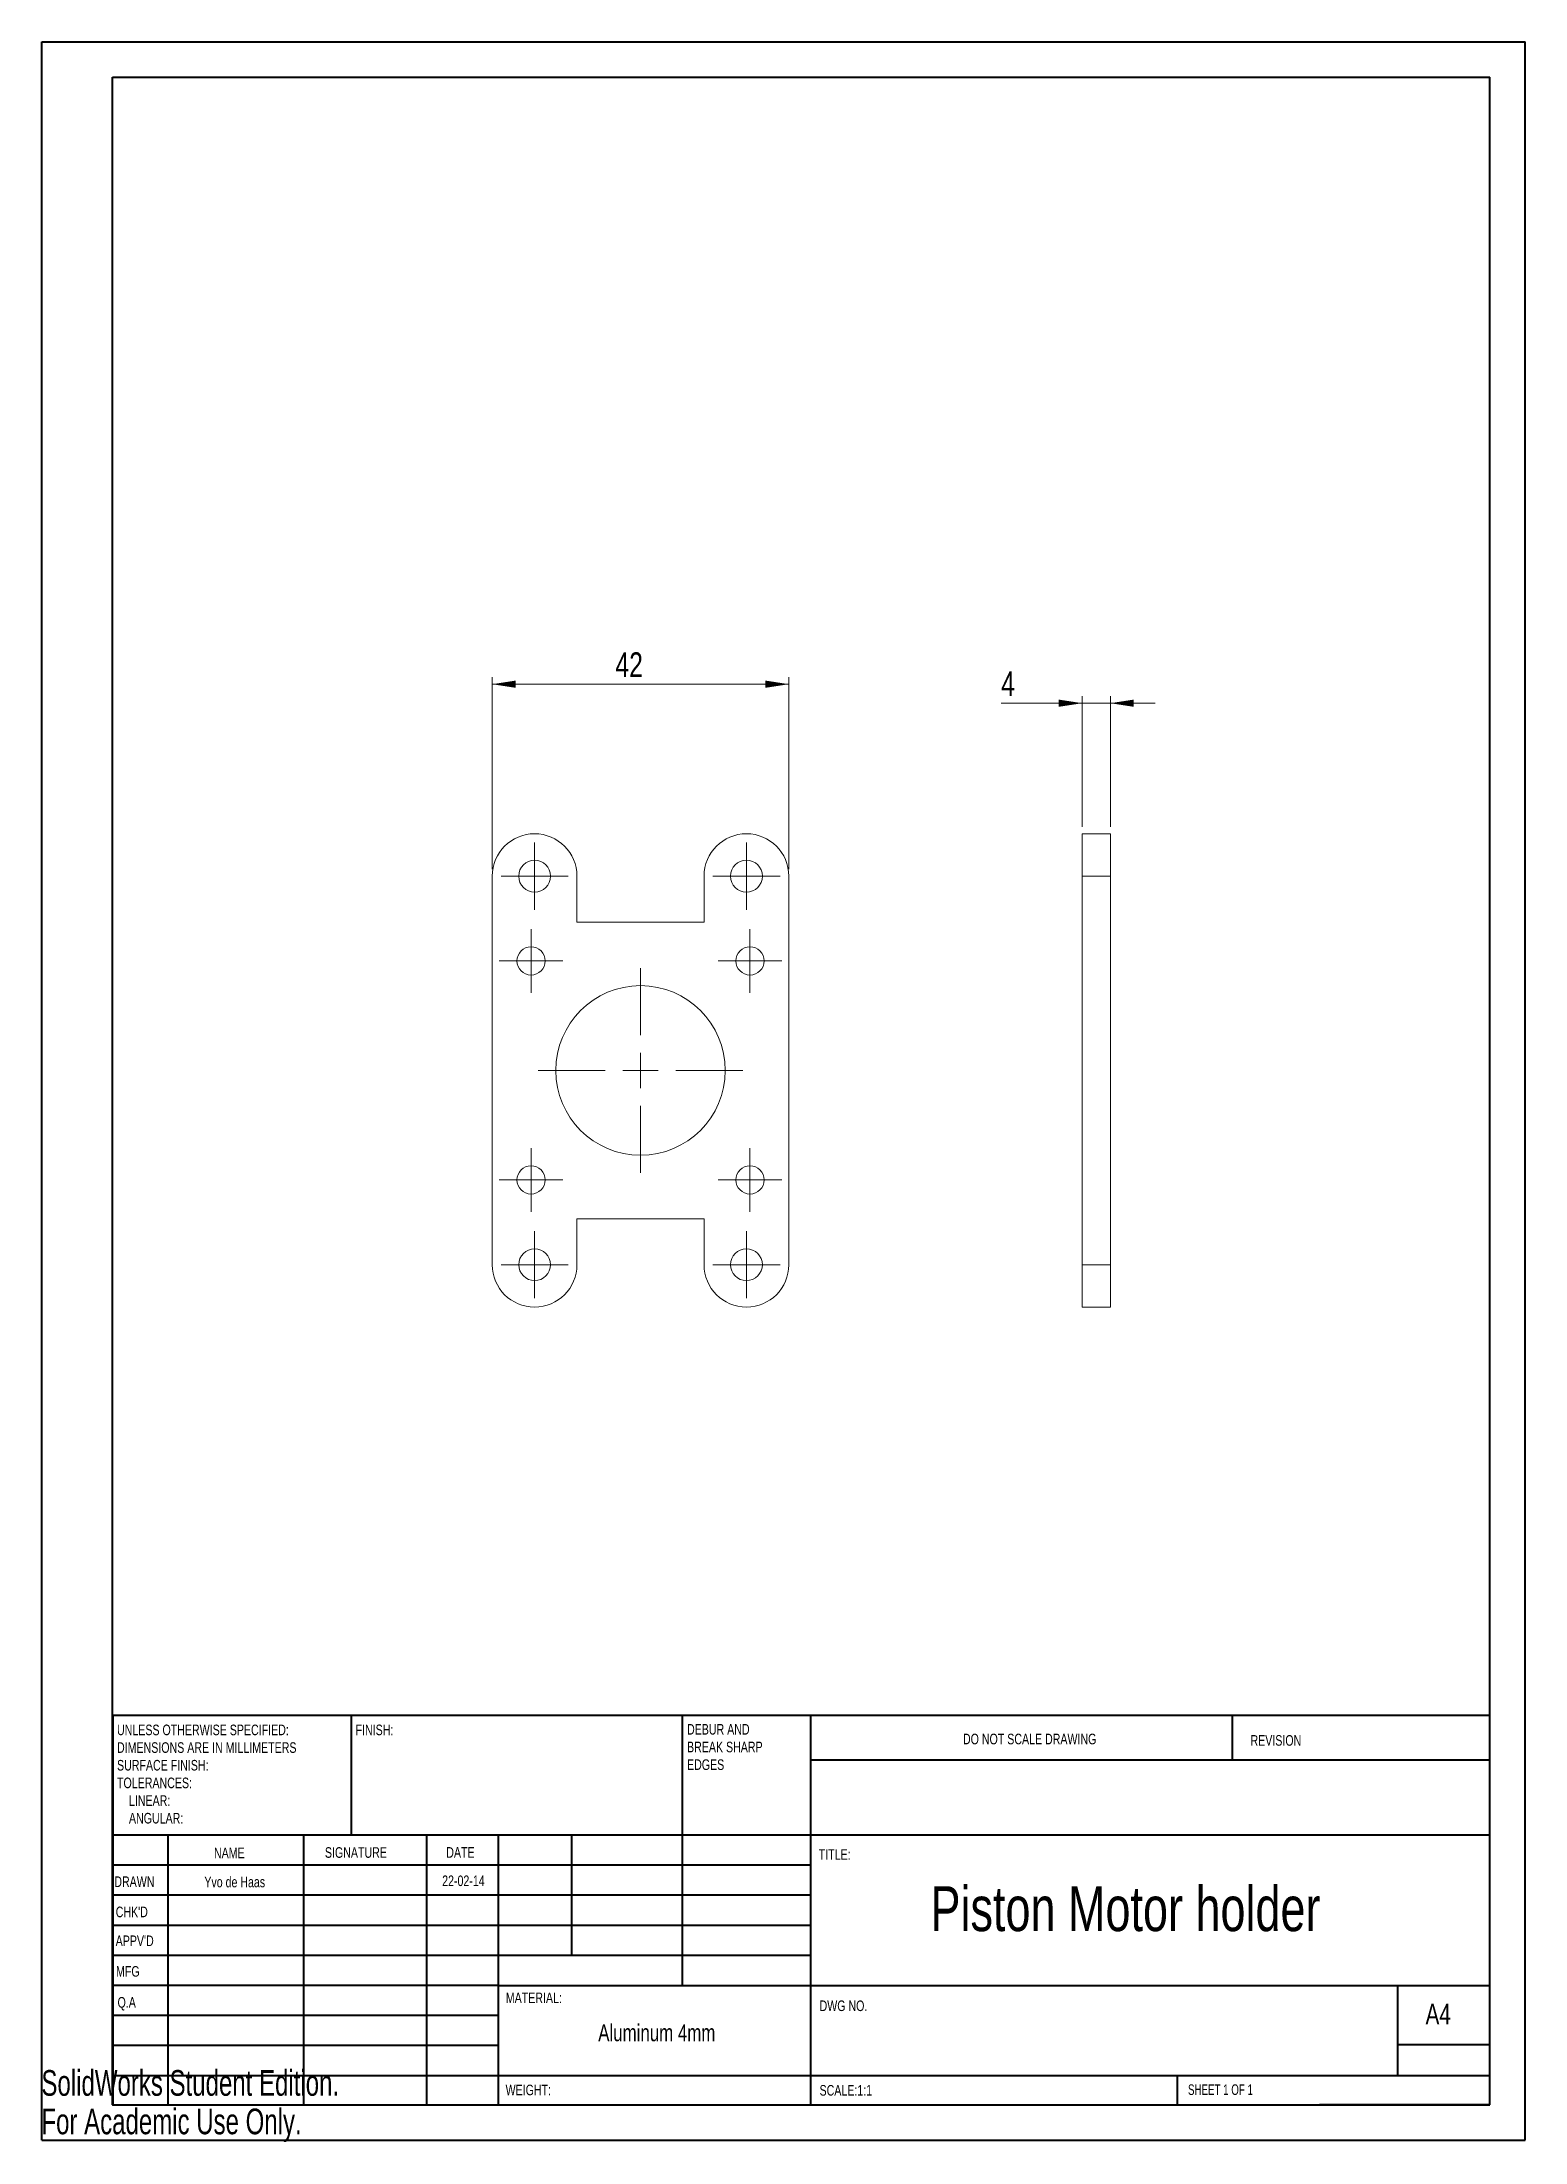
# Model space of a CAD drawing. Header units: millimetres. Extents: x 0 to 210, y 0 to 297.
import ezdxf

# ---------------------------------------------------------------- set-up
doc = ezdxf.new("R2010")
doc.units = ezdxf.units.MM
doc.styles.add('SLDTEXTSTYLE0', font='TXT', dxfattribs={"width": 0.75})
doc.styles.add('SLDTEXTSTYLE1', font='TXT', dxfattribs={"width": 0.6875})
doc.styles.add('SLDTEXTSTYLE2', font='TXT', dxfattribs={"width": 0.7})
doc.dimstyles.new('SLDDIMSTYLE0', dxfattribs={"dimtxt": 3.5, "dimasz": 3.302, "dimexe": 0, "dimexo": 0.0625, "dimgap": 0.875, "dimtad": 1, "dimrnd": 1e-09, "dimzin": 12, "dimdsep": 46, "dimtxsty": 'SLDTEXTSTYLE0', "dimsah": 1, "dimcen": 0.09, "dimadec": 0, "dimazin": 3, "dimtfac": 1, "dimtofl": 0, "dimtmove": 0, "dimatfit": 3, "dimfxl": 0, "dimfrac": 2, "dimtolj": 1, "dimtzin": 12, "dimarcsym": 0})
doc.dimstyles.new('SLDDIMSTYLE1', dxfattribs={"dimtxt": 3.5, "dimasz": 3.302, "dimexe": 0, "dimexo": 0.0625, "dimgap": 0.875, "dimtad": 1, "dimrnd": 1e-09, "dimzin": 12, "dimdsep": 46, "dimtxsty": 'SLDTEXTSTYLE0', "dimsah": 1, "dimcen": 0.09, "dimadec": 0, "dimazin": 3, "dimtfac": 1, "dimtmove": 0, "dimatfit": 0, "dimfxl": 0, "dimfrac": 2, "dimtolj": 1, "dimtzin": 12, "dimarcsym": 0})

# ---------------------------------------------------------------- blocks, each defined once
blk = doc.blocks.new('SW_NOTE_0')
at = {"color": 0, "linetype": 'Continuous', "lineweight": 0, "char_height": 1.5, "attachment_point": 1, "style": 'SLDTEXTSTYLE0'}
for s, insert in [('DEBUR AND', (0, 1.93)), ('BREAK SHARP', (0, -0.57)), ('EDGES', (0, -3.07))]:
    blk.add_mtext(s, dxfattribs=dict(at, insert=insert))
blk = doc.blocks.new('SW_NOTE_1')
at = {"color": 0, "linetype": 'Continuous', "lineweight": 0, "char_height": 1.5, "attachment_point": 1, "style": 'SLDTEXTSTYLE0'}
for s, insert in [('UNLESS OTHERWISE SPECIFIED:', (0, 1.93)), ('DIMENSIONS ARE IN MILLIMETERS', (0, -0.57)), ('TOLERANCES:', (0, -5.57)), ('SURFACE FINISH:', (0, -3.07)), ('LINEAR:', (1.69, -8.07)), ('ANGULAR:', (1.69, -10.57))]:
    blk.add_mtext(s, dxfattribs=dict(at, insert=insert))
blk = doc.blocks.new('_D')
at = {"color": 7, "linetype": 'Continuous', "lineweight": 0}
for p, q in [((63.83, 180.14), (63.83, 207.31)), ((105.83, 206.31), (63.83, 206.31)), ((105.83, 180.14), (105.83, 207.31))]:
    blk.add_line(p, q, dxfattribs=at)
for points in [[(63.83, 206.31), (67.14, 205.8), (67.14, 206.82)], [(105.83, 206.31), (102.53, 206.82), (102.53, 205.8)]]:
    blk.add_solid(points, dxfattribs=at)
at = {"color": 7, "linetype": 'Continuous', "lineweight": 0, "insert": (81.27, 210.82, 2.1), "char_height": 3.5, "attachment_point": 1, "style": 'SLDTEXTSTYLE0'}
blk.add_mtext('42', dxfattribs=at)
blk = doc.blocks.new('SW_CENTERMARKSYMBOL_0')
at = {"color": 0, "linetype": 'Continuous', "lineweight": 0}
for p, q in [((0, 2.5), (0, 4.75)), ((-2.5, 0), (-4.75, 0)), ((0, 0), (-2.5, 0)), ((0, 0), (0, 2.5)), ((0, 0), (0, -2.5)), ((0, 0), (2.5, 0)), ((2.5, 0), (4.75, 0)), ((0, -2.5), (0, -4.75))]:
    blk.add_line(p, q, dxfattribs=at)
blk = doc.blocks.new('SW_CENTERMARKSYMBOL_1')
at = {"color": 0, "linetype": 'Continuous', "lineweight": 0}
for p, q in [((0, 2.5), (0, 4.75)), ((-2.5, 0), (-4.75, 0)), ((0, 0), (-2.5, 0)), ((0, 0), (0, 2.5)), ((0, 0), (0, -2.5)), ((0, 0), (2.5, 0)), ((2.5, 0), (4.75, 0)), ((0, -2.5), (0, -4.75))]:
    blk.add_line(p, q, dxfattribs=at)
blk = doc.blocks.new('SW_CENTERMARKSYMBOL_2')
at = {"color": 0, "linetype": 'Continuous', "lineweight": 0}
for p, q in [((0, 2.5), (0, 4.75)), ((-2.5, 0), (-4.75, 0)), ((0, 0), (-2.5, 0)), ((0, 0), (0, 2.5)), ((0, 0), (0, -2.5)), ((0, 0), (2.5, 0)), ((2.5, 0), (4.75, 0)), ((0, -2.5), (0, -4.75))]:
    blk.add_line(p, q, dxfattribs=at)
blk = doc.blocks.new('SW_CENTERMARKSYMBOL_3')
at = {"color": 0, "linetype": 'Continuous', "lineweight": 0}
for p, q in [((0, 2.5), (0, 4.75)), ((-2.5, 0), (-4.75, 0)), ((0, 0), (-2.5, 0)), ((0, 0), (0, 2.5)), ((0, 0), (0, -2.5)), ((0, 0), (2.5, 0)), ((2.5, 0), (4.75, 0)), ((0, -2.5), (0, -4.75))]:
    blk.add_line(p, q, dxfattribs=at)
blk = doc.blocks.new('SW_CENTERMARKSYMBOL_4')
at = {"color": 0, "linetype": 'Continuous', "lineweight": 0}
for p, q in [((0, 5), (0, 14.5)), ((-5, 0), (-14.5, 0)), ((0, 0), (-2.5, 0)), ((0, 0), (0, 2.5)), ((0, 0), (0, -2.5)), ((0, 0), (2.5, 0)), ((5, 0), (14.5, 0)), ((0, -5), (0, -14.5))]:
    blk.add_line(p, q, dxfattribs=at)
blk = doc.blocks.new('SW_CENTERMARKSYMBOL_5')
at = {"color": 0, "linetype": 'Continuous', "lineweight": 0}
for p, q in [((0, 2.5), (0, 4.5)), ((-2.5, 0), (-4.5, 0)), ((0, 0), (-2.5, 0)), ((0, 0), (0, 2.5)), ((0, 0), (0, -2.5)), ((0, 0), (2.5, 0)), ((2.5, 0), (4.5, 0)), ((0, -2.5), (0, -4.5))]:
    blk.add_line(p, q, dxfattribs=at)
blk = doc.blocks.new('SW_CENTERMARKSYMBOL_6')
at = {"color": 0, "linetype": 'Continuous', "lineweight": 0}
for p, q in [((0, 2.5), (0, 4.5)), ((-2.5, 0), (-4.5, 0)), ((0, 0), (-2.5, 0)), ((0, 0), (0, 2.5)), ((0, 0), (0, -2.5)), ((0, 0), (2.5, 0)), ((2.5, 0), (4.5, 0)), ((0, -2.5), (0, -4.5))]:
    blk.add_line(p, q, dxfattribs=at)
blk = doc.blocks.new('SW_CENTERMARKSYMBOL_7')
at = {"color": 0, "linetype": 'Continuous', "lineweight": 0}
for p, q in [((0, 2.5), (0, 4.5)), ((-2.5, 0), (-4.5, 0)), ((0, 0), (-2.5, 0)), ((0, 0), (0, 2.5)), ((0, 0), (0, -2.5)), ((0, 0), (2.5, 0)), ((2.5, 0), (4.5, 0)), ((0, -2.5), (0, -4.5))]:
    blk.add_line(p, q, dxfattribs=at)
blk = doc.blocks.new('SW_CENTERMARKSYMBOL_8')
at = {"color": 0, "linetype": 'Continuous', "lineweight": 0}
for p, q in [((0, 2.5), (0, 4.5)), ((-2.5, 0), (-4.5, 0)), ((0, 0), (-2.5, 0)), ((0, 0), (0, 2.5)), ((0, 0), (0, -2.5)), ((0, 0), (2.5, 0)), ((2.5, 0), (4.5, 0)), ((0, -2.5), (0, -4.5))]:
    blk.add_line(p, q, dxfattribs=at)
blk = doc.blocks.new('_D_1')
at = {"color": 7, "linetype": 'Continuous', "lineweight": 0}
for p, q in [((147.37, 203.62), (135.9, 203.62)), ((147.37, 186.14), (147.37, 204.62)), ((147.37, 203.62), (151.37, 203.62)), ((151.37, 186.14), (151.37, 204.62)), ((151.37, 203.62), (157.72, 203.62))]:
    blk.add_line(p, q, dxfattribs=at)
for points in [[(147.37, 203.62), (144.06, 204.13), (144.06, 203.11)], [(151.37, 203.62), (154.67, 203.11), (154.67, 204.13)]]:
    blk.add_solid(points, dxfattribs=at)
at = {"color": 7, "linetype": 'Continuous', "lineweight": 0, "insert": (135.9, 208.13, 0.1), "char_height": 3.5, "attachment_point": 1, "style": 'SLDTEXTSTYLE0'}
blk.add_mtext('4', dxfattribs=at)

msp = doc.modelspace()

# ---------------------------------------------------------------- linework, layer by layer
at = {"color": 7, "linetype": 'Continuous', "lineweight": 40}
for p, q in [((0.079, 0.215), (0.079, 297.215)), ((0.079, 297.215), (210.079, 297.215)), ((210.079, 0.215), (210.079, 297.215)), ((210.079, 292.215), (210.079, 297.215)), ((10.079, 292.215), (205.079, 292.215)), ((10.079, 5.215), (10.079, 292.215)), ((205.079, 5.215), (205.079, 292.215)), ((10.111, 60.371), (205.079, 60.371)), ((10.111, 60.371), (10.111, 5.121)), ((43.911, 43.371), (43.911, 60.371)), ((90.711, 60.371), (90.711, 22.121)), ((108.911, 60.371), (108.911, 5.121)), ((168.679, 54.09), (168.679, 60.465)), ((205.079, 53.996), (108.911, 53.996)), ((205.079, 43.371), (10.111, 43.371)), ((17.911, 43.371), (17.911, 5.121)), ((37.102, 43.371), (37.102, 5.121)), ((54.51, 43.371), (54.51, 5.121)), ((64.711, 5.121), (64.711, 43.371)), ((75.111, 26.371), (75.111, 43.371)), ((108.911, 39.121), (10.111, 39.121)), ((108.911, 34.871), (10.111, 34.871)), ((108.911, 30.621), (10.111, 30.621)), ((108.911, 26.371), (10.111, 26.371)), ((64.711, 22.121), (10.111, 22.121)), ((64.711, 22.121), (205.079, 22.121)), ((192.079, 9.465), (192.079, 22.215)), ((64.711, 17.871), (10.111, 17.871)), ((64.711, 13.621), (10.111, 13.621)), ((205.079, 13.715), (192.079, 13.715)), ((10.111, 9.371), (205.079, 9.371)), ((160.879, 5.215), (160.879, 9.465)), ((10.079, 5.215), (205.079, 5.215)), ((205.079, 5.215), (180.988, 5.215)), ((0.079, 0.215), (210.079, 0.215))]:
    msp.add_line(p, q, dxfattribs=at)
at = {"color": 7, "linetype": 'Continuous', "lineweight": 15}
for p, q in [((151.365, 185.137), (147.365, 185.137)), ((147.365, 179.137), (147.365, 185.137)), ((151.365, 179.137), (151.365, 185.137)), ((63.834, 179.137), (63.834, 124.137)), ((75.834, 172.637), (75.834, 179.137)), ((93.834, 179.137), (93.834, 172.637)), ((105.834, 124.137), (105.834, 179.137)), ((151.365, 179.137), (147.365, 179.137)), ((147.365, 124.137), (147.365, 179.137)), ((151.365, 124.137), (151.365, 179.137)), ((93.834, 172.637), (75.834, 172.637)), ((75.834, 124.137), (75.834, 130.637)), ((75.834, 130.637), (93.834, 130.637)), ((93.834, 130.637), (93.834, 124.137)), ((151.365, 124.137), (147.365, 124.137)), ((147.365, 118.137), (147.365, 124.137)), ((151.365, 118.137), (151.365, 124.137)), ((147.365, 118.137), (151.365, 118.137))]:
    msp.add_line(p, q, dxfattribs=at)
for centre, radius in [((69.834, 179.137), 2.25), ((99.834, 179.137), 2.25), ((69.334, 167.137), 2), ((100.334, 167.137), 2), ((84.834, 151.637), 12), ((69.334, 136.137), 2), ((100.334, 136.137), 2), ((69.834, 124.137), 2.25), ((99.834, 124.137), 2.25)]:
    msp.add_circle(centre, radius, dxfattribs=at)
for centre, start, end in [((69.834, 179.137), 0, 180), ((99.834, 179.137), 0, 180), ((69.834, 124.137), 180, 0), ((99.834, 124.137), 180, 0)]:
    msp.add_arc(centre, 6, start, end, dxfattribs=at)

# ---------------------------------------------------------------- block references
at = {"color": 7, "linetype": 'Continuous', "lineweight": 0}
for name, p in [('SW_CENTERMARKSYMBOL_1', (69.834, 179.137)), ('SW_CENTERMARKSYMBOL_3', (99.834, 179.137)), ('SW_CENTERMARKSYMBOL_8', (69.334, 167.137)), ('SW_CENTERMARKSYMBOL_5', (100.334, 167.137)), ('SW_CENTERMARKSYMBOL_4', (84.834, 151.637)), ('SW_CENTERMARKSYMBOL_7', (69.334, 136.137)), ('SW_CENTERMARKSYMBOL_6', (100.334, 136.137)), ('SW_CENTERMARKSYMBOL_0', (69.834, 124.137)), ('SW_CENTERMARKSYMBOL_2', (99.834, 124.137)), ('SW_NOTE_1', (10.704, 57.108)), ('SW_NOTE_0', (91.42, 57.19))]:
    msp.add_blockref(name, p, dxfattribs=at)

# ---------------------------------------------------------------- texts
for s, insert, char_height, attachment_point, style in [('FINISH:', (44.482, 59.04), 1.5, 1, 'SLDTEXTSTYLE0'), ('DO NOT SCALE DRAWING', (130.493, 57.748), 1.5, 1, 'SLDTEXTSTYLE0'), ('REVISION', (171.206, 57.55), 1.5, 1, 'SLDTEXTSTYLE0'), ('NAME', (24.433, 41.622), 1.5, 1, 'SLDTEXTSTYLE0'), ('SIGNATURE', (40.144, 41.683), 1.5, 1, 'SLDTEXTSTYLE0'), ('DATE', (57.326, 41.697), 1.5, 1, 'SLDTEXTSTYLE0'), ('TITLE:', (110.067, 41.399), 1.5, 1, 'SLDTEXTSTYLE0'), ('DRAWN', (10.323, 37.551), 1.5, 1, 'SLDTEXTSTYLE0'), ('Yvo de Haas', (27.374, 37.504), 1.4986, 2, 'SLDTEXTSTYLE0'), ('22-02-14', (59.755, 37.68), 1.4986, 2, 'SLDTEXTSTYLE0'), ('Piston Motor holder', (153.505, 36.156), 6.35, 2, 'SLDTEXTSTYLE0'), ("CHK'D", (10.521, 33.275), 1.5, 1, 'SLDTEXTSTYLE0'), ("APPV'D", (10.513, 29.185), 1.5, 1, 'SLDTEXTSTYLE0'), ('MFG', (10.566, 24.855), 1.5, 1, 'SLDTEXTSTYLE0'), ('MATERIAL:', (65.757, 21.107), 1.5, 1, 'SLDTEXTSTYLE0'), ('Q.A', (10.78, 20.471), 1.5, 1, 'SLDTEXTSTYLE0'), ('DWG NO.', (110.185, 19.99), 1.5, 1, 'SLDTEXTSTYLE0'), ('A4', (196, 19.515), 2.9104, 1, 'SLDTEXTSTYLE0'), ('Aluminum 4mm', (87.139, 16.606), 2.38125, 2, 'SLDTEXTSTYLE0'), ('WEIGHT:', (65.729, 8.07), 1.4986, 1, 'SLDTEXTSTYLE0'), ('SCALE:1:1', (110.185, 8.021), 1.5, 1, 'SLDTEXTSTYLE0'), ('SHEET 1 OF 1', (162.357, 8.115), 1.5, 1, 'SLDTEXTSTYLE1')]:
    msp.add_mtext(s, dxfattribs=dict(at, insert=insert, char_height=char_height, attachment_point=attachment_point, style=style))
at = {"color": 7, "linetype": 'Continuous', "char_height": 3.633, "attachment_point": 1, "style": 'SLDTEXTSTYLE2'}
for s, insert in [('SolidWorks Student Edition.', (0, 10.133)), ('For Academic Use Only.', (0, 4.683))]:
    msp.add_mtext(s, dxfattribs=dict(at, insert=insert))

# ---------------------------------------------------------------- dimensions: what is measured, and where the dimension line sits
at = {"color": 7, "linetype": 'Continuous', "lineweight": 0}
for base, p1, p2, dimstyle, picture, middle in [((63.834, 206.31), (105.834, 179.137), (63.834, 179.137), 'SLDDIMSTYLE0', '_D', (85.282, 206.31)), ((151.365, 203.621), (147.365, 185.137), (151.365, 185.137), 'SLDDIMSTYLE1', '_D_1', (138.61, 203.621))]:
    dim = msp.add_linear_dim(base=base, p1=p1, p2=p2, dimstyle=dimstyle, dxfattribs=at)
    dim.commit()
    dim.dimension.update_dxf_attribs({"geometry": picture, "text_midpoint": middle, "dimtype": 160})

doc.saveas('drawing.dxf')
